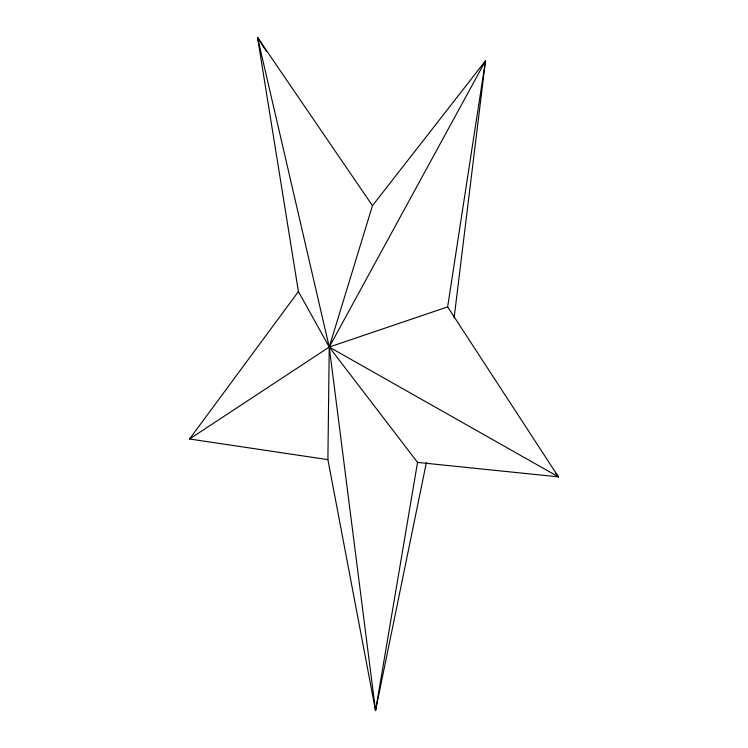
<?xml version="1.0" encoding="UTF-8"?>
<svg xmlns="http://www.w3.org/2000/svg" width="748" height="748" viewBox="0 0 748 748"><rect width="100%" height="100%" fill="white"/><g stroke="black" fill="none" stroke-linecap="round" stroke-linejoin="round"><path stroke-width="1.12" d="M266.297 51.163L257.518 37.4L298.424 291.561L329.242 347.063L417.543 462.404L375.543 710.6L327.895 459.646L329.242 347.063L257.518 37.4L372.457 205.672L329.242 347.063L375.543 710.6L426.416 462.404M454.101 317.994L485.499 60.803L372.457 205.672M417.543 462.404L558.438 476.859L447.641 306.886L485.499 60.803L329.242 347.063L189.562 438.992L327.895 459.646M484.208 64.057L485.499 60.803M189.562 438.992L298.424 291.561M447.641 306.886L329.242 347.063L558.438 476.859L555.54 473.194M556.54 475.513L558.438 476.859M257.518 37.4L258.341 39.579M375.524 708.263L375.543 710.6"/></g></svg>
